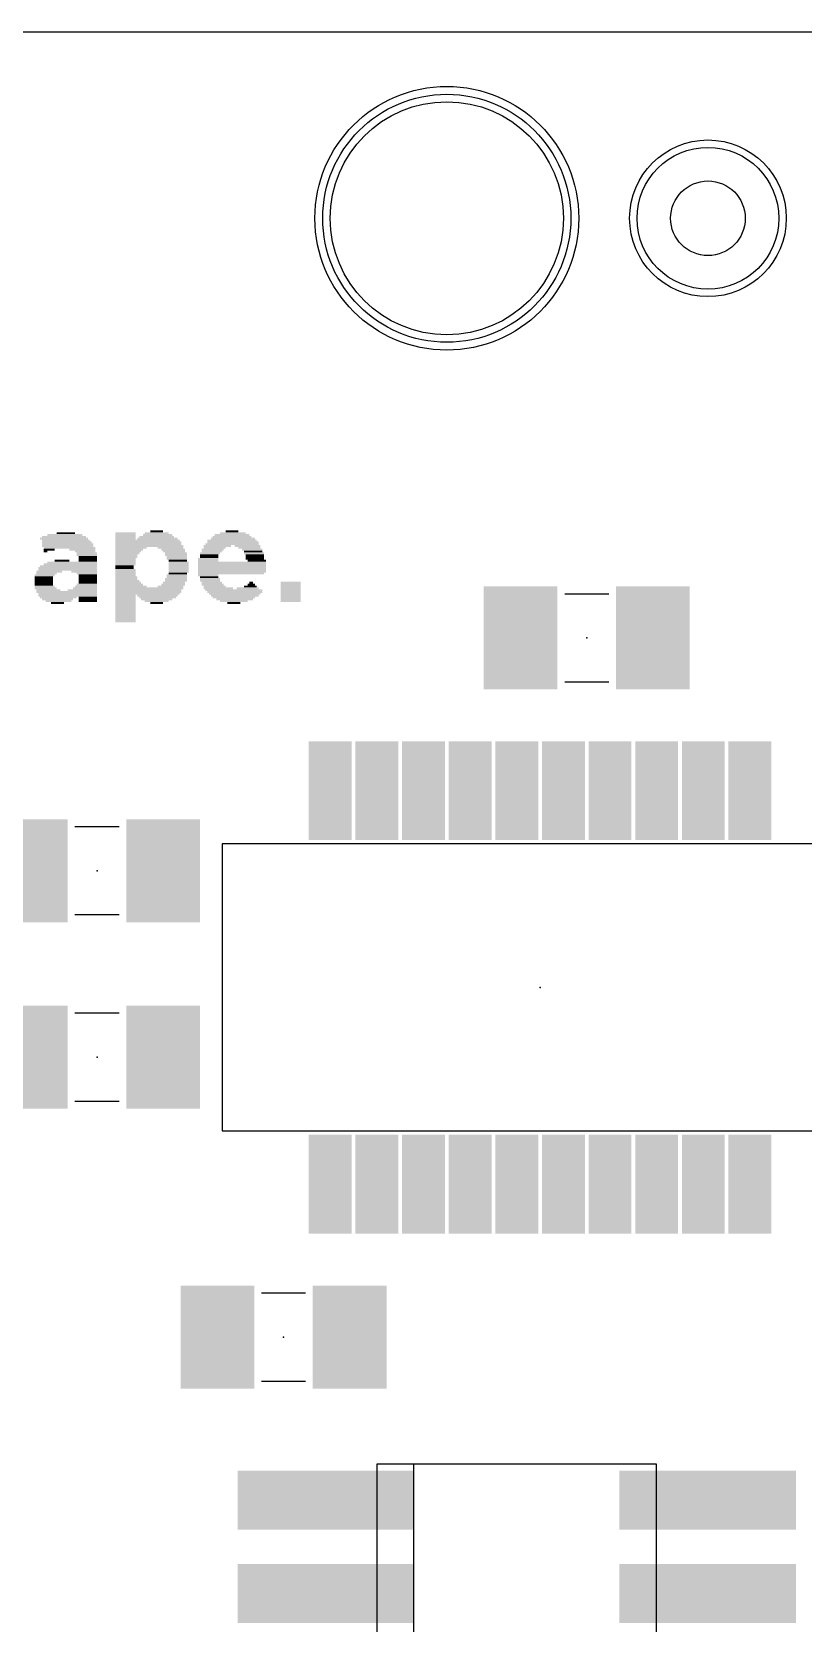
# Model space of a CAD drawing. Extents: x 45.5 to 117.8, y 20.3 to 74.9.
# Drawn here: x 57.85 to 68.35, y 53.25 to 74.93 of the extents above; entities that cross this region are included whole.
import ezdxf

# ---------------------------------------------------------------- set-up
doc = ezdxf.new("R2010")
doc.units = 0
for name, color, linetype in [('17', 82, 'CONTINUOUS'), ('20', 7, 'CONTINUOUS'), ('21', 253, 'CONTINUOUS'), ('23', 7, 'CONTINUOUS'), ('29', 253, 'CONTINUOUS'), ('30', 253, 'CONTINUOUS'), ('31', 253, 'CONTINUOUS'), ('44', 253, 'CONTINUOUS'), ('51', 253, 'CONTINUOUS')]:
    doc.layers.add(name, color=color, linetype=linetype)

# ---------------------------------------------------------------- blocks, each defined once
blk = doc.blocks.new('RECT')
blk.add_solid([(-0.5, -0.5), (0.5, -0.5), (-0.5, 0.5), (0.5, 0.5)])
blk = doc.blocks.new('ROUNDP')
blk.add_circle((0, 0), 0.5)

msp = doc.modelspace()

# ---------------------------------------------------------------- linework, layer by layer
at = {"layer": '20'}
msp.add_line((49.8475, 74.93), (113.03, 74.93), dxfattribs=at)
msp.add_circle((63.5, 72.39), 1.5875, dxfattribs=at)
at = {"layer": '21'}
for p, q in [((65.105, 67.275), (65.705, 67.275)), ((65.105, 66.075), (65.705, 66.075)), ((59.0375, 64.1), (58.4375, 64.1)), ((69.1007, 63.8683), (60.4393, 63.8683)), ((60.4393, 63.8683), (60.4393, 59.9567)), ((59.0375, 62.9), (58.4375, 62.9)), ((59.0375, 61.56), (58.4375, 61.56)), ((59.0375, 60.36), (58.4375, 60.36)), ((60.4393, 59.9567), (69.1007, 59.9567)), ((60.9775, 57.75), (61.5775, 57.75)), ((60.9775, 56.55), (61.5775, 56.55))]:
    msp.add_line(p, q, dxfattribs=at)
at = {"layer": '23'}
for p in [(65.405, 66.675), (58.7375, 63.5), (64.77, 61.9125), (58.7375, 60.96), (61.2775, 57.15)]:
    msp.add_point(p, dxfattribs=at)
at = {"layer": '29'}
msp.add_circle((63.5, 72.39), 1.6891, dxfattribs=at)
at = {"layer": '30'}
msp.add_circle((63.5, 72.39), 1.6891, dxfattribs=at)
at = {"layer": '44'}
for centre, radius in [((63.5, 72.39), 1.7961), ((67.056, 72.39), 0.508)]:
    msp.add_circle(centre, radius, dxfattribs=at)
at = {"layer": '51'}
for p, q in [((48.26, 74.93), (112.776, 74.93)), ((62.5525, 50.6225), (62.5525, 55.4225)), ((62.5525, 55.4225), (63.0525, 55.4225)), ((63.0525, 55.4225), (66.3525, 55.4225)), ((63.0525, 50.6225), (63.0525, 55.4225)), ((66.3525, 55.4225), (66.3525, 50.6225))]:
    msp.add_line(p, q, dxfattribs=at)

# ---------------------------------------------------------------- block references
at = {"layer": '17', "xscale": 1.9304, "yscale": 1.9304}
msp.add_blockref('ROUNDP', (67.056, 72.39), dxfattribs=at)
msp.add_blockref('ROUNDP', (67.056, 72.39), dxfattribs=at)
at = {"layer": '29'}
for name, p, xscale, yscale in [('ROUNDP', (67.056, 72.39), 2.1336, 2.1336), ('RECT', (58.3, 68.075), 0.475, 0.025), ('RECT', (58.3125, 68.1), 0.25, 0.025), ('RECT', (59.125, 68.1), 0.275, 0.025), ('RECT', (59.125, 68.075), 0.275, 0.025), ('RECT', (59.5625, 68.075), 0.4, 0.025), ('RECT', (59.55, 68.1), 0.325, 0.025), ('RECT', (59.55, 68.125), 0.175, 0.025), ('RECT', (60.575, 68.075), 0.475, 0.025), ('RECT', (60.5875, 68.1), 0.35, 0.025), ('RECT', (60.575, 68.125), 0.175, 0.025), ('RECT', (58.2875, 68.025), 0.65, 0.025), ('RECT', (58.2875, 68.05), 0.6, 0.025), ('RECT', (58.3125, 68), 0.65, 0.025), ('RECT', (58.325, 67.975), 0.675, 0.025), ('RECT', (58.3375, 67.95), 0.7, 0.025), ('RECT', (58.3375, 67.925), 0.7, 0.025), ('RECT', (58.3625, 67.9), 0.7, 0.025), ('RECT', (58.0875, 67.875), 0.15, 0.025), ('RECT', (58.0375, 67.85), 0.05, 0.025), ('RECT', (58.5375, 67.875), 0.35, 0.025), ('RECT', (58.575, 67.85), 0.275, 0.025), ('RECT', (59.125, 68.05), 0.275, 0.025), ('RECT', (59.125, 68.025), 0.275, 0.025), ('RECT', (59.425, 68), 0.875, 0.025), ('RECT', (59.4375, 67.975), 0.9, 0.025), ('RECT', (59.4375, 67.95), 0.9, 0.025), ('RECT', (59.45, 67.925), 0.925, 0.025), ('RECT', (59.2, 67.9), 0.425, 0.025), ('RECT', (59.175, 67.875), 0.375, 0.025), ('RECT', (59.1625, 67.85), 0.35, 0.025), ('RECT', (59.5625, 68.025), 0.55, 0.025), ('RECT', (59.55, 68.05), 0.475, 0.025), ('RECT', (59.7375, 67.9), 0.35, 0.025), ('RECT', (59.775, 67.875), 0.325, 0.025), ('RECT', (59.7875, 67.85), 0.3, 0.025), ('RECT', (60.3125, 67.875), 0.3, 0.025), ('RECT', (60.3, 67.85), 0.275, 0.025), ('RECT', (60.375, 67.925), 0.375, 0.025), ('RECT', (60.3375, 67.9), 0.3, 0.025), ('RECT', (60.575, 67.95), 0.725, 0.025), ('RECT', (60.575, 68), 0.675, 0.025), ('RECT', (60.5875, 67.975), 0.7, 0.025), ('RECT', (60.5875, 68.025), 0.6, 0.025), ('RECT', (60.575, 68.05), 0.525, 0.025), ('RECT', (60.7875, 67.925), 0.35, 0.025), ('RECT', (60.8125, 67.9), 0.3, 0.025), ('RECT', (60.85, 67.875), 0.275, 0.025), ('RECT', (60.8625, 67.85), 0.25, 0.025), ('RECT', (58.3375, 67.625), 0.8, 0.025), ('RECT', (58.35, 67.65), 0.775, 0.025), ('RECT', (58.375, 67.675), 0.725, 0.025), ('RECT', (58.4, 67.7), 0.675, 0.025), ('RECT', (58.2625, 67.725), 0.2, 0.025), ('RECT', (58.6, 67.825), 0.275, 0.025), ('RECT', (58.6, 67.8), 0.275, 0.025), ('RECT', (58.6125, 67.775), 0.25, 0.025), ('RECT', (58.6125, 67.75), 0.25, 0.025), ('RECT', (58.6125, 67.725), 0.25, 0.025), ('RECT', (59.15, 67.825), 0.325, 0.025), ('RECT', (59.1375, 67.8), 0.3, 0.025), ('RECT', (59.1375, 67.775), 0.3, 0.025), ('RECT', (59.125, 67.75), 0.275, 0.025), ('RECT', (59.125, 67.725), 0.275, 0.025), ('RECT', (59.125, 67.7), 0.275, 0.025), ('RECT', (59.125, 67.675), 0.275, 0.025), ('RECT', (59.1125, 67.65), 0.25, 0.025), ('RECT', (59.1125, 67.625), 0.25, 0.025), ('RECT', (59.8125, 67.825), 0.3, 0.025), ('RECT', (59.8125, 67.8), 0.3, 0.025), ('RECT', (59.825, 67.775), 0.275, 0.025), ('RECT', (59.825, 67.75), 0.275, 0.025), ('RECT', (59.8375, 67.725), 0.25, 0.025), ('RECT', (59.85, 67.7), 0.275, 0.025), ('RECT', (59.85, 67.675), 0.275, 0.025), ('RECT', (59.85, 67.65), 0.275, 0.025), ('RECT', (59.85, 67.625), 0.275, 0.025), ('RECT', (60.25, 67.75), 0.275, 0.025), ('RECT', (60.25, 67.725), 0.275, 0.025), ('RECT', (60.575, 67.7), 0.925, 0.025), ('RECT', (60.575, 67.675), 0.925, 0.025), ('RECT', (60.575, 67.65), 0.925, 0.025), ('RECT', (60.575, 67.625), 0.925, 0.025), ('RECT', (60.275, 67.825), 0.275, 0.025), ('RECT', (60.2625, 67.8), 0.25, 0.025), ('RECT', (60.2625, 67.775), 0.25, 0.025), ('RECT', (60.875, 67.825), 0.275, 0.025), ('RECT', (60.8875, 67.8), 0.25, 0.025), ('RECT', (60.8875, 67.775), 0.25, 0.025), ('RECT', (60.8875, 67.75), 0.25, 0.025), ('RECT', (60.9125, 67.725), 0.25, 0.025), ('RECT', (58.025, 67.525), 0.275, 0.025), ('RECT', (58.0125, 67.5), 0.25, 0.025), ('RECT', (58.0125, 67.475), 0.25, 0.025), ('RECT', (58.0125, 67.45), 0.25, 0.025), ('RECT', (58.0125, 67.425), 0.25, 0.025), ('RECT', (58.0875, 67.575), 0.35, 0.025), ('RECT', (58.05, 67.55), 0.275, 0.025), ('RECT', (58.3375, 67.6), 0.8, 0.025), ('RECT', (58.5625, 67.575), 0.35, 0.025), ('RECT', (58.6, 67.55), 0.275, 0.025), ('RECT', (58.6125, 67.525), 0.25, 0.025), ('RECT', (58.6125, 67.5), 0.25, 0.025), ('RECT', (58.6125, 67.475), 0.25, 0.025), ('RECT', (58.6125, 67.45), 0.25, 0.025), ('RECT', (58.6125, 67.425), 0.25, 0.025), ('RECT', (59.125, 67.6), 0.275, 0.025), ('RECT', (59.125, 67.575), 0.275, 0.025), ('RECT', (59.125, 67.55), 0.275, 0.025), ('RECT', (59.125, 67.525), 0.275, 0.025), ('RECT', (59.1375, 67.5), 0.3, 0.025), ('RECT', (59.1375, 67.475), 0.3, 0.025), ('RECT', (59.15, 67.45), 0.325, 0.025), ('RECT', (59.1625, 67.425), 0.35, 0.025), ('RECT', (59.7875, 67.425), 0.3, 0.025), ('RECT', (59.8125, 67.475), 0.3, 0.025), ('RECT', (59.8125, 67.45), 0.3, 0.025), ('RECT', (59.825, 67.525), 0.275, 0.025), ('RECT', (59.825, 67.5), 0.275, 0.025), ('RECT', (59.85, 67.6), 0.275, 0.025), ('RECT', (59.85, 67.575), 0.275, 0.025), ('RECT', (59.8375, 67.55), 0.25, 0.025), ('RECT', (60.575, 67.6), 0.925, 0.025), ('RECT', (60.575, 67.575), 0.925, 0.025), ('RECT', (60.5625, 67.55), 0.9, 0.025), ('RECT', (60.25, 67.525), 0.275, 0.025), ('RECT', (60.2625, 67.5), 0.25, 0.025), ('RECT', (60.275, 67.475), 0.275, 0.025), ('RECT', (60.275, 67.45), 0.275, 0.025), ('RECT', (60.3, 67.425), 0.275, 0.025), ('RECT', (60.8375, 67.425), 0.05, 0.025), ('RECT', (61.375, 67.425), 0.275, 0.025), ('RECT', (58.0125, 67.4), 0.25, 0.025), ('RECT', (58.025, 67.375), 0.275, 0.025), ('RECT', (58.0375, 67.35), 0.3, 0.025), ('RECT', (58.075, 67.325), 0.325, 0.025), ('RECT', (58.325, 67.3), 0.825, 0.025), ('RECT', (58.3375, 67.275), 0.8, 0.025), ('RECT', (58.3375, 67.25), 0.8, 0.025), ('RECT', (58.2125, 67.225), 0.5, 0.025), ('RECT', (58.2, 67.2), 0.425, 0.025), ('RECT', (58.5375, 67.325), 0.4, 0.025), ('RECT', (58.575, 67.35), 0.325, 0.025), ('RECT', (58.5875, 67.375), 0.3, 0.025), ('RECT', (58.6, 67.4), 0.275, 0.025), ('RECT', (58.6125, 67.225), 0.25, 0.025), ('RECT', (58.6125, 67.2), 0.25, 0.025), ('RECT', (59.175, 67.4), 0.375, 0.025), ('RECT', (59.2, 67.375), 0.425, 0.025), ('RECT', (59.45, 67.35), 0.925, 0.025), ('RECT', (59.4375, 67.325), 0.9, 0.025), ('RECT', (59.4375, 67.3), 0.9, 0.025), ('RECT', (59.425, 67.275), 0.875, 0.025), ('RECT', (59.125, 67.25), 0.275, 0.025), ('RECT', (59.125, 67.225), 0.275, 0.025), ('RECT', (59.125, 67.2), 0.275, 0.025), ('RECT', (59.5625, 67.25), 0.55, 0.025), ('RECT', (59.5625, 67.225), 0.5, 0.025), ('RECT', (59.55, 67.2), 0.425, 0.025), ('RECT', (59.7375, 67.375), 0.35, 0.025), ('RECT', (59.775, 67.4), 0.325, 0.025), ('RECT', (60.3125, 67.4), 0.3, 0.025), ('RECT', (60.3375, 67.375), 0.3, 0.025), ('RECT', (60.3875, 67.35), 0.4, 0.025), ('RECT', (60.6, 67.325), 0.775, 0.025), ('RECT', (60.6125, 67.3), 0.75, 0.025), ('RECT', (60.6125, 67.275), 0.7, 0.025), ('RECT', (60.6125, 67.25), 0.65, 0.025), ('RECT', (60.6, 67.225), 0.575, 0.025), ('RECT', (60.6125, 67.2), 0.5, 0.025), ('RECT', (60.7875, 67.35), 0.3, 0.025), ('RECT', (60.825, 67.375), 0.175, 0.025), ('RECT', (60.8375, 67.4), 0.1, 0.025), ('RECT', (61.375, 67.4), 0.275, 0.025), ('RECT', (61.375, 67.375), 0.275, 0.025), ('RECT', (61.375, 67.35), 0.275, 0.025), ('RECT', (61.375, 67.325), 0.275, 0.025), ('RECT', (61.375, 67.3), 0.275, 0.025), ('RECT', (61.375, 67.275), 0.275, 0.025), ('RECT', (61.375, 67.25), 0.275, 0.025), ('RECT', (61.375, 67.225), 0.275, 0.025), ('RECT', (61.375, 67.2), 0.275, 0.025), ('RECT', (64.505, 66.675), 1.0032, 1.4032), ('RECT', (66.305, 66.675), 1.0032, 1.4032), ('RECT', (58.2125, 67.175), 0.35, 0.025), ('RECT', (58.2, 67.15), 0.175, 0.025), ('RECT', (58.6125, 67.175), 0.25, 0.025), ('RECT', (59.125, 67.175), 0.275, 0.025), ('RECT', (59.125, 67.15), 0.275, 0.025), ('RECT', (59.125, 67.125), 0.275, 0.025), ('RECT', (59.125, 67.1), 0.275, 0.025), ('RECT', (59.125, 67.075), 0.275, 0.025), ('RECT', (59.125, 67.05), 0.275, 0.025), ('RECT', (59.125, 67.025), 0.275, 0.025), ('RECT', (59.125, 67), 0.275, 0.025), ('RECT', (59.125, 66.975), 0.275, 0.025), ('RECT', (59.55, 67.175), 0.325, 0.025), ('RECT', (59.55, 67.15), 0.175, 0.025), ('RECT', (60.6, 67.175), 0.375, 0.025), ('RECT', (60.6, 67.15), 0.175, 0.025), ('RECT', (61.375, 67.175), 0.275, 0.025), ('RECT', (59.125, 66.95), 0.275, 0.025), ('RECT', (59.125, 66.925), 0.275, 0.025), ('RECT', (59.125, 66.9), 0.275, 0.025), ('RECT', (61.9125, 64.5922), 0.5842, 1.3462), ('RECT', (62.5475, 64.5922), 0.5842, 1.3462), ('RECT', (63.1825, 64.5922), 0.5842, 1.3462), ('RECT', (63.8175, 64.5922), 0.5842, 1.3462), ('RECT', (64.4525, 64.5922), 0.5842, 1.3462), ('RECT', (65.0875, 64.5922), 0.5842, 1.3462), ('RECT', (65.7225, 64.5922), 0.5842, 1.3462), ('RECT', (66.3575, 64.5922), 0.5842, 1.3462), ('RECT', (66.9925, 64.5922), 0.5842, 1.3462), ('RECT', (67.6275, 64.5922), 0.5842, 1.3462), ('RECT', (60.3775, 57.15), 1.0032, 1.4032), ('RECT', (62.1775, 57.15), 1.0032, 1.4032)]:
    msp.add_blockref(name, p, dxfattribs=dict(at, xscale=xscale, yscale=yscale))
for p, xscale, yscale, rotation in [((57.8375, 63.5), 1.0032, 1.4032, 180), ((59.6375, 63.5), 1.0032, 1.4032, 180), ((57.8375, 60.96), 1.0032, 1.4032, 180), ((59.6375, 60.96), 1.0032, 1.4032, 180), ((61.9125, 59.2328), 0.5842, 1.3462, 180), ((62.5475, 59.2328), 0.5842, 1.3462, 180), ((63.1825, 59.2328), 0.5842, 1.3462, 180), ((63.8175, 59.2328), 0.5842, 1.3462, 180), ((64.4525, 59.2328), 0.5842, 1.3462, 180), ((65.0875, 59.2328), 0.5842, 1.3462, 180), ((65.7225, 59.2328), 0.5842, 1.3462, 180), ((66.3575, 59.2328), 0.5842, 1.3462, 180), ((66.9925, 59.2328), 0.5842, 1.3462, 180), ((67.6275, 59.2328), 0.5842, 1.3462, 180), ((61.8525, 54.9275), 0.8032, 2.4032, 270), ((67.0525, 54.9275), 0.8032, 2.4032, 270), ((61.8525, 53.6575), 0.8032, 2.4032, 270), ((67.0525, 53.6575), 0.8032, 2.4032, 270)]:
    msp.add_blockref('RECT', p, dxfattribs=dict(at, xscale=xscale, yscale=yscale, rotation=rotation))
at = {"layer": '30', "xscale": 2.1336, "yscale": 2.1336}
msp.add_blockref('ROUNDP', (67.056, 72.39), dxfattribs=at)
at = {"layer": '31'}
for p, xscale, yscale in [((64.505, 66.675), 0.8, 1.2), ((66.305, 66.675), 0.8, 1.2), ((61.9125, 64.5922), 0.381, 1.143), ((62.5475, 64.5922), 0.381, 1.143), ((63.1825, 64.5922), 0.381, 1.143), ((63.8175, 64.5922), 0.381, 1.143), ((64.4525, 64.5922), 0.381, 1.143), ((65.0875, 64.5922), 0.381, 1.143), ((65.7225, 64.5922), 0.381, 1.143), ((66.3575, 64.5922), 0.381, 1.143), ((66.9925, 64.5922), 0.381, 1.143), ((67.6275, 64.5922), 0.381, 1.143), ((60.3775, 57.15), 0.8, 1.2), ((62.1775, 57.15), 0.8, 1.2)]:
    msp.add_blockref('RECT', p, dxfattribs=dict(at, xscale=xscale, yscale=yscale))
for p, xscale, yscale, rotation in [((57.8375, 63.5), 0.8, 1.2, 180), ((59.6375, 63.5), 0.8, 1.2, 180), ((57.8375, 60.96), 0.8, 1.2, 180), ((59.6375, 60.96), 0.8, 1.2, 180), ((61.9125, 59.2328), 0.381, 1.143, 180), ((62.5475, 59.2328), 0.381, 1.143, 180), ((63.1825, 59.2328), 0.381, 1.143, 180), ((63.8175, 59.2328), 0.381, 1.143, 180), ((64.4525, 59.2328), 0.381, 1.143, 180), ((65.0875, 59.2328), 0.381, 1.143, 180), ((65.7225, 59.2328), 0.381, 1.143, 180), ((66.3575, 59.2328), 0.381, 1.143, 180), ((66.9925, 59.2328), 0.381, 1.143, 180), ((67.6275, 59.2328), 0.381, 1.143, 180), ((61.8525, 54.9275), 0.6, 2.2, 270), ((67.0525, 54.9275), 0.6, 2.2, 270), ((61.8525, 53.6575), 0.6, 2.2, 270), ((67.0525, 53.6575), 0.6, 2.2, 270)]:
    msp.add_blockref('RECT', p, dxfattribs=dict(at, xscale=xscale, yscale=yscale, rotation=rotation))
at = {"layer": '51'}
for p, xscale, yscale, rotation in [((61.9125, 64.5795), 0.254, 0.635, 180), ((62.5475, 64.5795), 0.254, 0.635, 180), ((63.1825, 64.5795), 0.254, 0.635, 180), ((63.8175, 64.5795), 0.254, 0.635, 180), ((64.4525, 64.5795), 0.254, 0.635, 180), ((65.0875, 64.5795), 0.254, 0.635, 180), ((65.7225, 64.5795), 0.254, 0.635, 180), ((66.3575, 64.5795), 0.254, 0.635, 180), ((66.9925, 64.5795), 0.254, 0.635, 180), ((67.6275, 64.5795), 0.254, 0.635, 180), ((61.9025, 54.9275), 0.49, 1.1, 270), ((67.0025, 54.9275), 0.49, 1.1, 270), ((61.9025, 53.6575), 0.49, 1.1, 270), ((67.0025, 53.6575), 0.49, 1.1, 270)]:
    msp.add_blockref('RECT', p, dxfattribs=dict(at, xscale=xscale, yscale=yscale, rotation=rotation))
at = {"layer": '51', "xscale": 0.254, "yscale": 0.635}
for p in [(61.9125, 59.2455), (62.5475, 59.2455), (63.1825, 59.2455), (63.8175, 59.2455), (64.4525, 59.2455), (65.0875, 59.2455), (65.7225, 59.2455), (66.3575, 59.2455), (66.9925, 59.2455), (67.6275, 59.2455)]:
    msp.add_blockref('RECT', p, dxfattribs=at)

doc.saveas('drawing.dxf')
